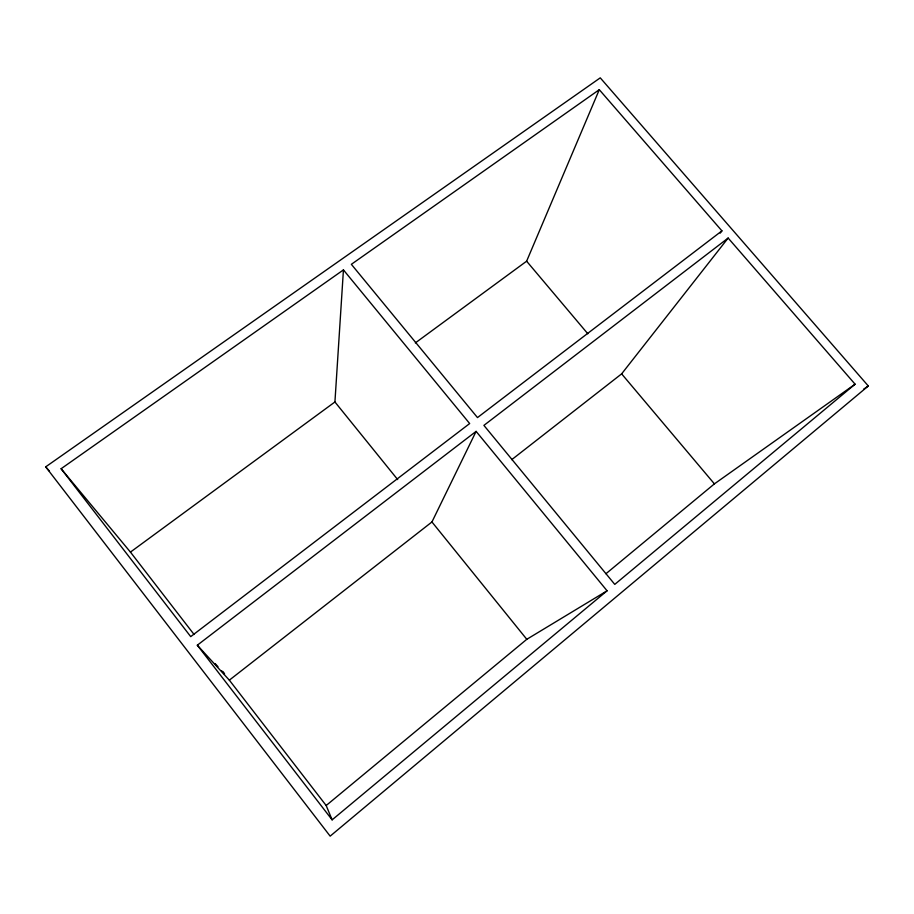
<?xml version="1.0" encoding="UTF-8"?>
<svg xmlns="http://www.w3.org/2000/svg" width="914" height="914" viewBox="0 0 914 914"><rect width="100%" height="100%" fill="white"/><g stroke="black" fill="none" stroke-linecap="round" stroke-linejoin="round"><path stroke-width="1.37" d="M397.681 479.587L334.924 401.966L343.436 269.893L61.112 468.733L190.718 636.635L469.67 423.548L343.436 269.893M415.344 342.91L526.624 261.198L599.287 89.686L721.923 230.865L720.198 233.127M197.321 645.204L229.345 680.153L431.945 521.963L476.103 431.374L607.079 590.798L332.125 819.858L197.321 645.204L476.103 431.374M511.737 459.662L621.634 373.86L728.15 238.051L855.093 384.188L614.768 584.389L483.906 425.387L728.15 238.051M868.3 385.982L330.16 836.15L45.7 466.848L600.258 77.85L868.3 385.982L863.616 389.204M332.125 819.858L326.172 805.52L526.795 639.309L607.079 590.798M605.936 573.741L714.405 483.872L855.093 384.188M721.923 230.865L477.485 417.584L351.353 264.317L599.287 89.686M61.112 468.733L130.439 552.102L334.924 401.966M215.167 663.61L217.989 666.717M221.748 670.865L224.57 673.972L222.833 671.721M45.7 466.848L49.459 471.144M526.624 261.198L587.828 333.77M621.634 373.86L714.405 483.872M431.945 521.963L526.795 639.309M130.439 552.102L194.065 634.476M229.345 680.153L326.172 805.52"/></g></svg>
